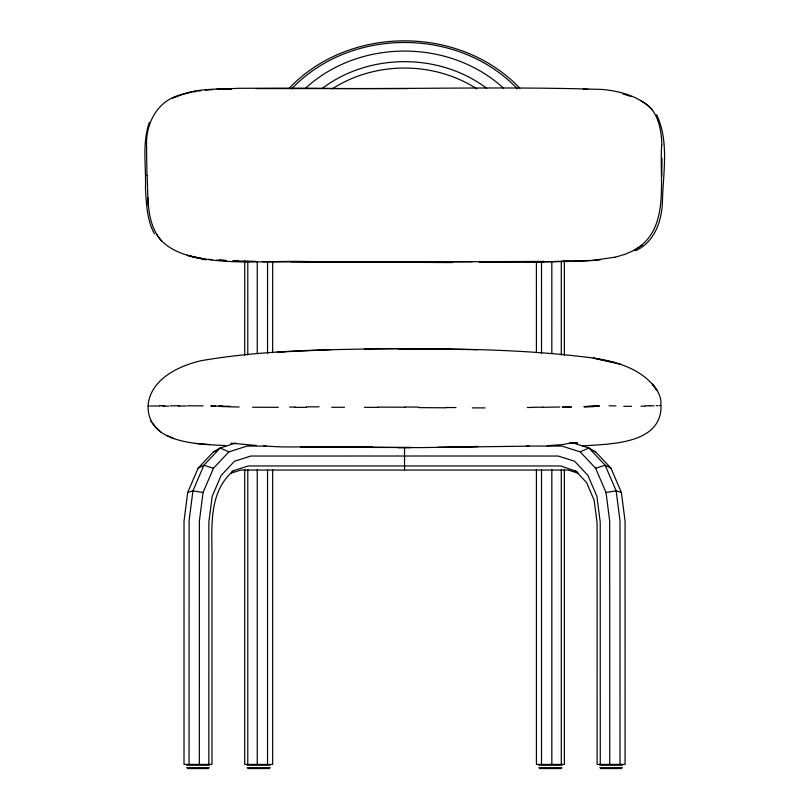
<?xml version="1.0" encoding="UTF-8"?>
<svg xmlns="http://www.w3.org/2000/svg" width="809" height="809" viewBox="0 0 809 809"><rect width="100%" height="100%" fill="white"/><g stroke="black" fill="none" stroke-linecap="round" stroke-linejoin="round"><path stroke-width="1.21" d="M257.242 353.452L257.262 262.025M267.546 353.563L267.557 262.258M272.663 352.684L272.684 261.762M541.534 764.414L541.534 470.009M551.839 764.414L551.839 469.665M561.294 764.414L561.294 469.594M600.258 764.414L600.217 522.098L596.921 496.392L587.91 475.399L574.562 461.241L558.23 456.043L490.537 456.003L250.861 456.043L234.519 461.241L221.17 475.399L212.17 496.392L208.864 522.098L208.833 764.414M609.753 764.414L609.693 521.097L606.012 492.479L595.616 468.239L580.205 451.887L562.012 446.093L526.467 446.072M620.028 764.414L619.987 520.683L616.155 490.851L605.172 465.246L588.901 447.984L573.49 443.079M244.743 260.781L244.722 355.252M247.807 261.196L247.787 354.878M148.007 406.158C147.905 444.151 198.953 444.03 225.61 445.587M661.054 405.673C661.519 444.697 609.703 443.736 582.662 445.961M661.722 176.372L662.015 158.433M146.702 148.735C144.7 125.142 156.582 100.488 181.034 94.744C199.348 88.029 219.057 89.455 238.19 88.302C270.914 88.252 303.648 87.948 336.372 88.494C425.14 88.919 513.968 86.523 602.695 89.475C620.584 91.255 639.444 96.281 652.216 109.791M148.027 405.663C150.353 379.188 178.738 365.719 201.795 360.581C266.424 349.518 332.398 349.579 397.785 348.618C463.011 348.81 528.52 349.539 593.28 358.053C617.004 361.572 643.135 369.197 657.039 390.393L652.418 384.194M235.601 443.079L220.19 447.984L213.536 451.816L198.104 468.189L187.698 492.459L184.017 521.097L184.017 764.414L211.978 764.414L211.978 561.921C212.454 531.129 206.871 492.6 233.801 470.565L248.292 465.954L560.799 465.954L577.181 471.667M266.201 446.083L247.079 446.093L228.876 451.887L213.465 468.239L203.069 492.479L199.388 521.097L199.338 764.414M149.301 122.483C141.969 143.678 146.247 166.684 145.468 188.598C146.49 203.959 146.813 220.078 154.499 233.862M289.288 88.201C349.175 25.059 459.916 25.059 519.793 88.201M291.614 88.909C350.287 27.01 458.804 27.01 517.477 88.909M305.458 88.292C359.267 38.68 449.824 38.68 503.623 88.292M322.366 88.323C369.501 52.787 439.59 52.787 486.725 88.323M332.175 88.909C375.154 61.1 433.927 61.1 476.916 88.909M642.295 245.087L633.993 250.416L624.922 254.319L615.376 257.161M635.763 250.608C654.087 242.366 661.388 222.121 662.389 203.393C662.814 174.117 669.64 142.172 656.635 114.666M633.75 250.436C670.995 230.049 658.971 180.174 661.722 145.094M231.9 471.667L233.801 470.565M198.104 468.189L203.908 465.246L220.19 447.984L228.876 451.887M580.205 451.887L588.901 447.984L595.555 451.816L610.977 468.189L621.383 492.459L625.064 521.097L625.074 764.414L597.113 764.414L597.113 523.089L594.19 500.296L586.576 482.548L575.28 470.565M172.661 98.202L182.177 94.532L191.349 92.216M213.536 451.816L216.943 450.734M230.575 473.316L240.87 470.039L568.211 470.039L578.506 473.316M595.616 468.239L605.172 465.246L610.977 468.189M187.698 492.459L192.936 490.851L203.069 492.479M660.66 405.258C662.136 397.927 657.525 389.938 652.489 384.346M615.133 257.171L592.845 260.377L562.558 261.236M571.225 443.029L569.516 443.261L577.606 443.029L571.225 443.029L562.083 444.616L547.157 445.719M606.012 492.479L616.155 490.851L621.383 492.459M193.664 91.761L196 91.427M198.347 91.093L200.683 90.76M192.734 91.852L196.243 91.356M205.425 90.163L212.757 89.566M600.076 259.952L582.146 261.226L525.749 262.167L568.949 261.155M148.593 406.108L149.463 406.057M479.262 262.399L532.1 262.136L544.002 261.449M331.002 349.64L277.366 352.117L284.141 351.824M584.189 407.018L594.008 406.634M649.819 405.693L645.228 405.855M216.428 89.273L231.273 88.778M584.047 406.533L599.459 405.997L587.809 406.391M649.991 405.916L654.066 405.764M640.981 406.229L645.026 406.118M170.315 405.855L179.659 405.713M593.037 406.27L598.569 406.138M529.157 446.133L418.071 447.63L343.623 446.962M457.945 446.922L477.988 446.497L438.033 447.266M162.872 406.209L168.879 406.098M656.23 405.713L657.95 405.683M231.323 89.01L221.353 89.172L231.192 89.01M256.241 88.585L408.201 88.585M542.414 407.321L559.868 406.998M659.325 405.653L660.265 405.633M562.386 406.967L571.194 406.836M532.039 407.311L542.809 407.18M398.119 447.68L411.205 447.519L371.392 447.438M527.367 407.503L531.705 407.463M263.785 446.042L281.441 446.912L352.168 447.043M383.81 262.399L262.773 261.752M485.501 261.742L498.708 261.641M300.726 447.064L372.383 446.598M524.869 261.519L498.546 261.58M525.749 262.167L532.1 262.136M364.384 348.831L411.012 348.578M452.009 261.833L472.132 261.762M159.656 405.713L164.733 405.693M485.37 261.681L291.078 261.712M524.697 261.459L543.8 261.418M150.545 405.987L159.697 405.997M331.741 407.301L344.492 407.291M562.498 407.352L571.346 407.332M322.821 262.005L343.087 262.015M306.621 406.846L319.11 406.836M278.336 407.321L252.539 407.24M378.005 407.109L405.147 407.2M294.84 407.342L306.621 407.342M186.687 765.243L209.298 765.243M247.129 765.243L270.257 765.243M538.834 765.243L561.952 765.243M599.782 765.243L622.404 765.243M186.687 767.721L209.298 767.721M247.129 767.721L270.257 767.721M538.834 767.721L561.952 767.721M599.782 767.721L622.404 767.721M187.516 768.55L208.479 768.55M247.958 768.55L269.427 768.55M539.654 768.55L561.133 768.55M600.612 768.55L621.575 768.55M316.279 261.883C273.472 259.618 229.139 266.566 187.233 255.29L205.992 259.75L190.53 256.392M452.271 262.581L366.285 262.076M219.35 406.128L222.485 406.138L218.976 406.088M289.642 407.048L295.164 407.058M472.335 407.878L485.046 407.898M187.445 405.764L203.12 405.885M364.394 407.332L377.955 407.372M167.332 435.687L174.077 438.66M623.739 406.3L631.475 406.34M178.334 405.987L186.232 406.017M445.87 407.514L455.942 407.564M451.078 348.942L397.785 348.618L477.664 349.68M609.116 405.825L616.023 405.906M418.809 407.625L446.012 407.797M405.127 406.998L418.749 407.129M215.467 406.047L210.785 405.997L230.535 406.361M339.932 446.972L358.225 447.165M255.775 261.358L233.629 260.892M239.161 407.038L221.646 406.573M226.298 260.65L216.65 260.104M583.198 89.212L588.153 89.415M226.409 260.549L219.148 260.235L226.5 260.599M234.883 260.902L238.513 261.064M232.628 260.892L237.533 261.125M195.252 443.423L209.875 444.616M230.838 443.16L256.129 445.466M204.839 258.961C186.818 256.352 166.725 250.456 156.38 234.185M208.378 259.305L211.928 259.649M623.092 94.016L631.182 96.493M613.728 362.26L593.28 358.053L621.231 364.454M213.465 468.239L203.908 465.246L192.936 490.851L189.104 520.683L189.053 764.414M592.137 450.734L595.555 451.816M641.153 101.054C657.717 108.639 661.438 128.722 661.904 145.175M160.738 431.935L155.409 426.849L150.717 420.872M161.648 240.981C145.812 223.041 148.381 197.568 147.107 175.351M147.774 197.649L148.34 206.386M146.945 175.361L146.55 148.785M564.348 260.781L564.358 355.252M561.284 261.196L561.294 354.878M551.829 262.025L551.839 353.452M541.524 262.258L541.534 353.563M536.407 261.762L536.418 352.684M564.358 469.382L564.358 764.414L536.418 764.414L536.418 469.473M404.54 447.306L404.54 470.019M272.663 469.473L272.663 764.414L244.722 764.414L244.722 469.382M267.546 470.009L267.546 764.414M257.242 469.665L257.242 764.414M247.787 469.594L247.787 764.414"/></g></svg>
